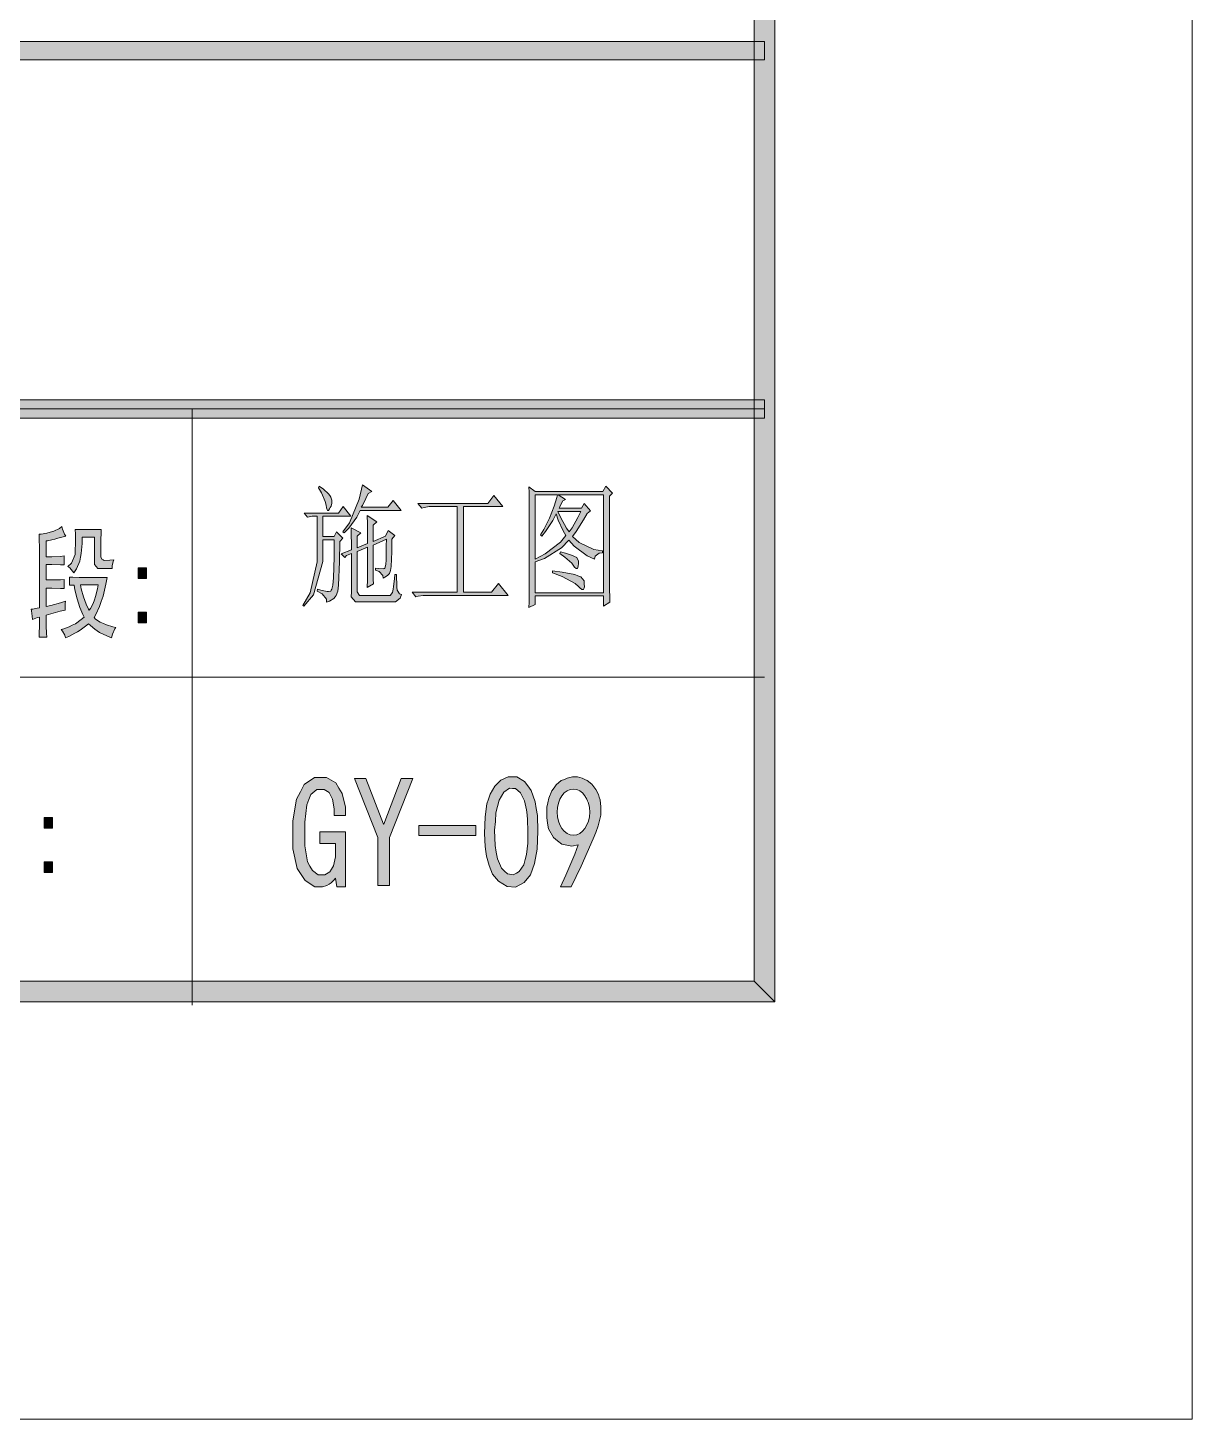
# Model space of a CAD drawing. Header units: millimetres. Extents: x 0 to 414, y 0 to 292.
# Drawn here: x 387.28 to 414.08, y 0 to 32.05 of the extents above; entities that cross this region are included whole.
import ezdxf

# ---------------------------------------------------------------- set-up
doc = ezdxf.new("R2010")
doc.units = ezdxf.units.MM

msp = doc.modelspace()

# ---------------------------------------------------------------- hatches: boundary and pattern name
h = msp.add_hatch(color=0)
h.dxf.hatch_style = 2
h.paths.add_polyline_path([(404.473833, 9.609667), (403.997583, 10.085917), (403.997583, 282.380972), (404.473833, 282.857222)])
h = msp.add_hatch(color=0)
h.dxf.hatch_style = 2
h.paths.add_polyline_path([(404.237472, 31.732361), (404.237472, 31.309028), (354.957944, 31.309028), (354.957944, 31.732361)])
h = msp.add_hatch(color=0)
h.dxf.hatch_style = 2
h.paths.add_polyline_path([(354.957944, 23.057556), (354.957944, 23.480889), (404.237472, 23.480889), (404.237472, 23.057556)])
h = msp.add_hatch(color=0)
h.dxf.hatch_style = 2
h.paths.add_polyline_path([(393.989278, 21.487694), (394.084528, 21.420667), (394.204472, 21.314833), (394.229167, 21.276028), (394.253861, 21.237222), (394.278556, 21.166667), (394.278556, 21.138444), (394.278556, 21.099639), (394.260917, 21.032611), (394.23975, 20.997333), (394.222111, 20.965583), (394.197417, 20.930306), (394.17625, 20.930306), (394.151556, 20.990278), (394.1445, 21.053778), (394.123333, 21.138444), (394.038667, 21.336), (393.968111, 21.452417)])
h = msp.add_hatch(color=0)
h.dxf.hatch_style = 2
h.paths.add_polyline_path([(394.984111, 21.522972), (395.195778, 21.36775), (395.111111, 21.318361), (395.058194, 21.201944), (394.980583, 21.046722), (394.955889, 21.004389), (395.566194, 21.004389), (395.689667, 21.159611), (395.873111, 20.930306), (394.927667, 20.930306), (394.850056, 20.778611), (394.666611, 20.521083), (394.560778, 20.411722), (394.529028, 20.436417), (394.680722, 20.648083), (394.9065, 21.191361)])
h = msp.add_hatch(color=0)
h.paths.add_polyline_path([(400.667361, 21.258389), (400.667361, 19.251083), (400.667361, 19.131139), (400.674417, 18.912417), (400.677944, 18.817167), (400.533306, 18.721917), (400.533306, 18.961806), (398.956389, 18.961806), (398.956389, 18.767778), (398.81175, 18.697222), (398.818806, 18.817167), (398.822333, 19.064111), (398.822333, 19.191111), (398.822333, 21.0185), (398.822333, 21.120806), (398.818806, 21.350111), (398.81175, 21.477111), (398.956389, 21.36775), (400.515667, 21.36775), (400.582694, 21.487694), (400.737917, 21.328944)])
h.paths.add_polyline_path([(398.956389, 19.035889), (400.533306, 19.035889), (400.533306, 21.293667), (399.489083, 21.293667), (399.654889, 21.184306), (399.594917, 21.149028), (399.566694, 21.096111), (399.524361, 21.011444), (399.51025, 20.979694), (400.021778, 20.979694), (400.088806, 21.089056), (400.233444, 20.919722), (400.155833, 20.85975), (400.074694, 20.715111), (399.905361, 20.447), (399.817167, 20.327056), (399.968861, 20.189472), (400.311056, 20.027194), (400.505083, 20.0025), (400.505083, 19.953111), (400.431, 19.946056), (400.339278, 19.8755), (400.321639, 19.808472), (400.152306, 19.886083), (399.855972, 20.104806), (399.7325, 20.242389), (399.563167, 20.073056), (399.175111, 19.826111), (398.956389, 19.7485)])
h.paths.add_polyline_path([(398.956389, 21.293667), (398.956389, 19.808472), (399.185694, 19.928417), (399.538472, 20.200056), (399.661944, 20.35175), (399.601972, 20.461111), (399.489083, 20.708056), (399.439694, 20.849167), (399.362083, 20.697472), (399.199806, 20.443472), (399.111611, 20.341167), (399.083389, 20.365861), (399.161, 20.492861), (399.291528, 20.753917), (399.344444, 20.8915), (399.397361, 21.025556), (399.460861, 21.226639), (399.471444, 21.293667)])
h.paths.add_polyline_path([(399.4785, 20.909139), (399.549056, 20.757444), (399.679583, 20.521083), (399.739556, 20.436417), (399.810111, 20.531667), (399.944167, 20.768028), (400.011194, 20.909139)])
h = msp.add_hatch(color=0)
h.dxf.hatch_style = 2
h.paths.add_polyline_path([(396.261167, 21.089056), (397.866306, 21.089056), (398.010944, 21.2725), (398.212028, 21.0185), (397.305389, 21.0185), (397.305389, 19.046472), (397.950972, 19.046472), (398.116778, 19.251083), (398.339028, 18.972389), (396.444611, 18.972389), (396.381111, 18.972389), (396.264694, 18.95475), (396.211778, 18.937111), (396.123583, 19.046472), (397.16075, 19.046472), (397.16075, 21.0185), (396.578667, 21.0185), (396.515167, 21.0185), (396.402278, 21.000861), (396.345833, 20.983222)])
h = msp.add_hatch(color=0)
h.dxf.hatch_style = 2
h.paths.add_polyline_path([(393.629444, 18.721917), (393.611806, 18.743083), (393.777611, 19.035889), (393.939889, 19.7485), (393.939889, 20.171833), (393.939889, 20.799778), (393.823472, 20.799778), (393.717639, 20.775083), (393.640028, 20.870333), (394.433778, 20.870333), (394.539611, 21.0185), (394.712472, 20.799778), (394.066889, 20.799778), (394.066889, 20.327056), (394.327944, 20.327056), (394.384389, 20.436417), (394.529028, 20.291778), (394.462, 20.217694), (394.451417, 19.744972), (394.433778, 19.20875), (394.423194, 19.141722), (394.412611, 19.074694), (394.377333, 18.972389), (394.352639, 18.937111), (394.324417, 18.901833), (394.225639, 18.841861), (394.151556, 18.817167), (394.158611, 18.884194), (394.052778, 19.011194), (393.939889, 19.071167), (393.950472, 19.117028), (394.021028, 19.092333), (394.130389, 19.067639), (394.169194, 19.064111), (394.204472, 19.060583), (394.253861, 19.074694), (394.264444, 19.092333), (394.275028, 19.1135), (394.299722, 19.212278), (394.306778, 19.293417), (394.317361, 19.374556), (394.331472, 19.854333), (394.335, 20.252972), (394.066889, 20.252972), (394.073944, 19.752028), (393.85875, 18.9865)])
h = msp.add_hatch(color=0)
h.dxf.hatch_style = 2
h.paths.add_polyline_path([(388.154333, 20.337639), (388.094361, 20.323528), (387.967361, 20.28825), (387.900333, 20.270611), (387.829778, 20.2565), (387.734528, 20.231806), (387.702778, 20.228278), (387.702778, 19.861389), (387.829778, 19.861389), (388.034389, 19.871972), (388.112, 19.882556), (388.112, 19.674417), (388.034389, 19.677944), (387.829778, 19.685), (387.702778, 19.685), (387.702778, 19.328694), (387.829778, 19.328694), (388.034389, 19.33575), (388.112, 19.339278), (388.112, 19.131139), (388.034389, 19.134667), (387.829778, 19.141722), (387.702778, 19.141722), (387.702778, 18.718389), (387.812139, 18.743083), (388.034389, 18.803056), (388.14375, 18.841861), (388.140222, 18.785417), (388.136694, 18.679583), (388.136694, 18.630194), (388.020278, 18.609028), (387.805083, 18.552583), (387.702778, 18.520833), (387.702778, 18.330333), (387.702778, 18.263306), (387.709833, 18.104556), (387.713361, 18.009306), (387.536972, 18.009306), (387.5405, 18.104556), (387.547556, 18.263306), (387.547556, 18.330333), (387.547556, 18.474972), (387.505222, 18.464389), (387.424083, 18.436167), (387.388806, 18.418528), (387.378222, 18.496139), (387.364111, 18.616083), (387.353528, 18.654889), (387.395861, 18.658417), (387.491111, 18.676056), (387.547556, 18.686639), (387.547556, 19.974278), (387.547556, 20.066), (387.5405, 20.270611), (387.536972, 20.3835), (387.586361, 20.3835), (387.716889, 20.404667), (387.7945, 20.429361), (387.875639, 20.450528), (388.009694, 20.517556), (388.062611, 20.559889), (388.08025, 20.499917), (388.126111, 20.387028)])
h = msp.add_hatch(color=0)
h.dxf.hatch_style = 2
h.paths.add_polyline_path([(394.857111, 20.073056), (395.100528, 20.168306), (395.100528, 20.302361), (395.097, 20.623389), (395.089944, 20.810361), (395.312194, 20.665722), (395.227528, 20.591639), (395.227528, 20.217694), (395.516806, 20.337639), (395.57325, 20.471694), (395.728472, 20.35175), (395.661444, 20.267083), (395.657917, 19.977806), (395.643806, 19.642667), (395.63675, 19.596806), (395.629694, 19.550944), (395.601472, 19.480389), (395.580306, 19.455694), (395.555611, 19.434528), (395.495639, 19.392194), (395.456833, 19.371028), (395.453306, 19.434528), (395.365111, 19.522722), (395.283972, 19.554472), (395.283972, 19.600333), (395.361583, 19.58975), (395.456833, 19.582694), (395.478, 19.58975), (395.495639, 19.596806), (395.520333, 19.692056), (395.527389, 19.783778), (395.527389, 19.8755), (395.530917, 20.115389), (395.534444, 20.267083), (395.227528, 20.133028), (395.227528, 19.614444), (395.227528, 19.529778), (395.231056, 19.342806), (395.234583, 19.2405), (395.089944, 19.155833), (395.097, 19.328694), (395.100528, 19.794361), (395.100528, 20.083639), (394.857111, 19.988389), (394.857111, 19.131139), (394.857111, 19.053528), (394.917083, 18.972389), (394.973528, 18.972389), (395.583833, 18.972389), (395.622639, 18.972389), (395.672028, 19.042944), (395.686139, 19.1135), (395.696722, 19.180528), (395.717889, 19.353389), (395.728472, 19.455694), (395.767278, 19.455694), (395.767278, 19.385139), (395.770806, 19.2405), (395.777861, 19.166417), (395.781389, 19.095861), (395.834306, 19.011194), (395.883694, 18.997083), (395.848417, 18.912417), (395.742583, 18.82775), (395.672028, 18.82775), (394.917083, 18.82775), (394.821833, 18.824222), (394.726583, 18.937111), (394.733639, 19.057056), (394.733639, 19.939), (394.617222, 19.893139), (394.578417, 19.84375), (394.490222, 19.928417), (394.733639, 20.023667), (394.733639, 20.140083), (394.726583, 20.394083), (394.723056, 20.531667), (394.945306, 20.411722), (394.857111, 20.337639)])
h = msp.add_hatch(color=0)
h.dxf.hatch_style = 2
h.paths.add_polyline_path([(388.96925, 20.492861), (388.965722, 20.411722), (388.958667, 20.2565), (388.958667, 20.182417), (388.958667, 19.90725), (388.958667, 19.857861), (388.986889, 19.797889), (389.015111, 19.790833), (389.039806, 19.78025), (389.163278, 19.783778), (389.258528, 19.794361), (389.244417, 19.755556), (389.22325, 19.656778), (389.219722, 19.596806), (388.958667, 19.596806), (388.888111, 19.596806), (388.814028, 19.688528), (388.8105, 19.783778), (388.8105, 20.316472), (388.528278, 20.316472), (388.528278, 20.171833), (388.510639, 19.939), (388.493, 19.850806), (388.478889, 19.762611), (388.39775, 19.586222), (388.337778, 19.4945), (388.306028, 19.533306), (388.242528, 19.607389), (388.203722, 19.639139), (388.281333, 19.71675), (388.366, 19.914306), (388.369528, 20.03425), (388.373056, 20.154194), (388.373056, 20.3835), (388.369528, 20.492861)])
h = msp.add_hatch(color=0)
h.dxf.hatch_style = 2
h.paths.add_polyline_path([(399.538472, 19.977806), (399.654889, 19.946056), (399.817167, 19.893139), (399.866556, 19.868444), (399.915944, 19.84375), (399.958278, 19.762611), (399.95475, 19.706167), (399.947694, 19.649722), (399.930056, 19.58975), (399.915944, 19.58975), (399.901833, 19.58975), (399.866556, 19.6215), (399.848917, 19.649722), (399.799528, 19.713222), (399.640778, 19.857861), (399.527889, 19.942528)])
h = msp.add_hatch(color=0)
h.dxf.hatch_style = 2
h.paths.add_polyline_path([(390.009944, 19.363972), (389.815917, 19.363972), (389.815917, 19.607389), (390.009944, 19.607389)])
h = msp.add_hatch(color=0)
h.paths.add_polyline_path([(389.103306, 19.385139), (389.075083, 19.229917), (389.011583, 18.95475), (388.96925, 18.834806), (388.926917, 18.718389), (388.84225, 18.531417), (388.803444, 18.464389), (388.838722, 18.425583), (388.948083, 18.355028), (389.018639, 18.326806), (389.089194, 18.295056), (389.233833, 18.249194), (389.307917, 18.231556), (389.279694, 18.199806), (389.230306, 18.083389), (389.209139, 17.998722), (389.09625, 18.044583), (388.930444, 18.122194), (388.877528, 18.161), (388.824611, 18.196278), (388.722306, 18.277417), (388.676444, 18.31975), (388.609417, 18.263306), (388.482417, 18.175111), (388.418917, 18.136306), (388.358944, 18.101028), (388.221361, 18.030472), (388.14375, 17.998722), (388.129639, 18.055167), (388.08025, 18.146889), (388.044972, 18.185694), (388.104944, 18.203333), (388.231944, 18.252722), (388.3025, 18.288), (388.373056, 18.31975), (388.510639, 18.415), (388.577667, 18.474972), (388.545917, 18.531417), (388.478889, 18.693694), (388.443611, 18.796), (388.411861, 18.898306), (388.362472, 19.102917), (388.344833, 19.20875), (388.316611, 19.20875), (388.260167, 19.20875), (388.235472, 19.20875), (388.235472, 19.395722), (388.316611, 19.392194), (388.464778, 19.385139), (388.535333, 19.385139)])
h.paths.add_polyline_path([(388.493, 19.219333), (388.510639, 19.124083), (388.560028, 18.944167), (388.591778, 18.8595), (388.62, 18.771306), (388.672917, 18.658417), (388.694083, 18.630194), (388.722306, 18.669), (388.782278, 18.788944), (388.8105, 18.870083), (388.838722, 18.951222), (388.884583, 19.124083), (388.902222, 19.219333), (388.535333, 19.219333)])
h = msp.add_hatch(color=0)
h.dxf.hatch_style = 2
h.paths.add_polyline_path([(399.355028, 19.540361), (399.577278, 19.512139), (399.870083, 19.455694), (399.940639, 19.427472), (400.007667, 19.39925), (400.085278, 19.307528), (400.088806, 19.2405), (400.092333, 19.173472), (400.074694, 19.106444), (400.05, 19.106444), (400.035889, 19.106444), (399.9865, 19.14525), (399.95475, 19.180528), (399.880667, 19.251083), (399.580806, 19.409833), (399.355028, 19.4945)])
h = msp.add_hatch(color=0)
h.dxf.hatch_style = 2
h.paths.add_polyline_path([(390.009944, 18.340917), (389.815917, 18.340917), (389.815917, 18.587861), (390.009944, 18.587861)])
h = msp.add_hatch(color=0)
h.dxf.hatch_style = 2
h.paths.add_polyline_path([(394.589, 12.262556), (394.394972, 12.262556), (394.359694, 12.463639), (394.335, 12.421306), (394.264444, 12.35075), (394.215056, 12.322528), (394.165667, 12.290778), (394.059833, 12.262556), (394.003389, 12.262556), (393.883444, 12.262556), (393.664722, 12.403667), (393.573, 12.544778), (393.47775, 12.685889), (393.3825, 13.133917), (393.3825, 13.444361), (393.3825, 13.7795), (393.467167, 14.283972), (393.555361, 14.449778), (393.640028, 14.615583), (393.876389, 14.781389), (394.024556, 14.781389), (394.158611, 14.781389), (394.36675, 14.657917), (394.440833, 14.534444), (394.514917, 14.4145), (394.589, 14.097), (394.589, 13.902972), (394.335, 13.902972), (394.335, 14.054667), (394.296194, 14.280444), (394.257389, 14.354528), (394.215056, 14.432139), (394.102167, 14.506222), (394.024556, 14.506222), (393.932833, 14.506222), (393.79525, 14.389806), (393.749389, 14.269861), (393.703528, 14.149917), (393.657667, 13.751278), (393.657667, 13.472583), (393.657667, 13.204472), (393.714111, 12.837583), (393.774083, 12.738806), (393.830528, 12.6365), (393.961056, 12.537722), (394.038667, 12.537722), (394.11275, 12.537722), (394.229167, 12.60475), (394.2715, 12.671778), (394.317361, 12.742333), (394.359694, 12.954), (394.359694, 13.098639), (394.359694, 13.257389), (394.003389, 13.257389), (394.003389, 13.529028), (394.589, 13.529028)])
h = msp.add_hatch(color=0)
h.dxf.hatch_style = 2
h.paths.add_polyline_path([(396.141222, 14.753167), (395.601472, 13.3985), (395.601472, 12.290778), (395.336889, 12.290778), (395.336889, 13.3985), (394.797139, 14.753167), (395.061722, 14.753167), (395.463889, 13.701889), (395.474472, 13.701889), (395.876639, 14.753167)])
h = msp.add_hatch(color=0)
h.paths.add_polyline_path([(397.799278, 13.680722), (397.806333, 13.871222), (397.848667, 14.171083), (397.887472, 14.283972), (397.92275, 14.396861), (398.028583, 14.580306), (398.099139, 14.650861), (398.166167, 14.721417), (398.339028, 14.7955), (398.437806, 14.7955), (398.540111, 14.7955), (398.712972, 14.689667), (398.790583, 14.587361), (398.864667, 14.481528), (398.959917, 14.220472), (398.984611, 14.061722), (399.009306, 13.902972), (399.023417, 13.539611), (399.012833, 13.335), (399.005778, 13.130389), (398.945806, 12.79525), (398.899944, 12.664722), (398.850556, 12.537722), (398.702389, 12.357806), (398.603611, 12.304889), (398.508361, 12.2555), (398.310806, 12.266083), (398.212028, 12.329583), (398.116778, 12.389556), (397.979194, 12.551833), (397.936861, 12.650611), (397.898056, 12.752917), (397.838083, 12.964583), (397.823972, 13.077472), (397.806333, 13.186833), (397.792222, 13.490222)])
h.paths.add_polyline_path([(398.042694, 13.765389), (398.025056, 13.567833), (398.035639, 13.215056), (398.063861, 13.063361), (398.092083, 12.908139), (398.187333, 12.689417), (398.254361, 12.622389), (398.321389, 12.558889), (398.455444, 12.534194), (398.526, 12.573), (398.593028, 12.611806), (398.695333, 12.770556), (398.727083, 12.8905), (398.758833, 13.006917), (398.790583, 13.267972), (398.790583, 13.405556), (398.790583, 13.546667), (398.78, 13.800667), (398.772944, 13.917083), (398.762361, 14.0335), (398.712972, 14.241639), (398.667111, 14.333361), (398.624778, 14.428611), (398.508361, 14.523861), (398.437806, 14.527389), (398.36725, 14.530917), (398.24025, 14.442722), (398.183806, 14.347472), (398.130889, 14.25575), (398.056806, 13.962944)])
h = msp.add_hatch(color=0)
h.paths.add_polyline_path([(399.538472, 12.262556), (399.661944, 12.530667), (399.870083, 13.010444), (399.951222, 13.225639), (399.806583, 13.197417), (399.570222, 13.243278), (399.474972, 13.320889), (399.379722, 13.394972), (399.263306, 13.599583), (399.242139, 13.730111), (399.2245, 13.860639), (399.2245, 14.093472), (399.249194, 14.199306), (399.273889, 14.301611), (399.344444, 14.474472), (399.393833, 14.5415), (399.443222, 14.612056), (399.559639, 14.707306), (399.630194, 14.735528), (399.697222, 14.767278), (399.820694, 14.7955), (399.877139, 14.7955), (399.930056, 14.7955), (400.042944, 14.767278), (400.099389, 14.735528), (400.159361, 14.707306), (400.261667, 14.622639), (400.307528, 14.566194), (400.353389, 14.506222), (400.416889, 14.389806), (400.434528, 14.326306), (400.452167, 14.266333), (400.469806, 14.107583), (400.469806, 14.012333), (400.469806, 13.913556), (400.409833, 13.666611), (400.353389, 13.514917), (400.296944, 13.363222), (400.014722, 12.738806), (399.788944, 12.262556)])
h.paths.add_polyline_path([(399.474972, 13.87475), (399.482028, 13.7795), (399.545528, 13.627806), (399.598444, 13.564306), (399.654889, 13.504333), (399.771306, 13.451417), (399.834806, 13.458472), (399.898306, 13.465528), (400.000611, 13.507861), (400.035889, 13.543139), (400.074694, 13.578417), (400.14525, 13.701889), (400.180528, 13.786556), (400.205222, 13.895917), (400.215806, 14.079361), (400.205222, 14.153444), (400.191111, 14.231056), (400.131139, 14.354528), (400.08175, 14.407444), (400.035889, 14.456833), (399.926528, 14.506222), (399.870083, 14.506222), (399.834806, 14.513278), (399.746611, 14.492111), (399.693694, 14.463889), (399.63725, 14.435667), (399.552583, 14.31925), (399.520833, 14.234583), (399.489083, 14.146389), (399.464389, 13.966472)])
h = msp.add_hatch(color=0)
h.dxf.hatch_style = 2
h.paths.add_polyline_path([(387.847417, 13.610167), (387.656917, 13.610167), (387.656917, 13.857111), (387.847417, 13.857111)])
h = msp.add_hatch(color=0)
h.dxf.hatch_style = 2
h.paths.add_polyline_path([(397.591139, 13.444361), (396.282333, 13.444361), (396.282333, 13.673667), (397.591139, 13.673667)])
h = msp.add_hatch(color=0)
h.dxf.hatch_style = 2
h.paths.add_polyline_path([(387.847417, 12.590639), (387.656917, 12.590639), (387.656917, 12.834056), (387.847417, 12.834056)])
h = msp.add_hatch(color=0)
h.dxf.hatch_style = 2
h.paths.add_polyline_path([(20.976167, 9.609667), (21.448889, 10.085917), (403.997583, 10.085917), (404.473833, 9.609667)])

# ---------------------------------------------------------------- linework, layer by layer
at = {"color": 0, "lineweight": 0}
for points in [[(0, 0), (0, 292.466889), (414.0835, 292.466889), (414.0835, 0)], [(404.473833, 9.609667), (403.997583, 10.085917), (403.997583, 282.380972), (404.473833, 282.857222)], [(404.237472, 31.732361), (404.237472, 31.309028), (354.957944, 31.309028), (354.957944, 31.732361)], [(354.957944, 23.057556), (354.957944, 23.480889), (404.237472, 23.480889), (404.237472, 23.057556)], [(393.989278, 21.487694), (394.084528, 21.420667), (394.204472, 21.314833), (394.229167, 21.276028), (394.253861, 21.237222), (394.278556, 21.166667), (394.278556, 21.138444), (394.278556, 21.099639), (394.260917, 21.032611), (394.23975, 20.997333), (394.222111, 20.965583), (394.197417, 20.930306), (394.17625, 20.930306), (394.151556, 20.990278), (394.1445, 21.053778), (394.123333, 21.138444), (394.038667, 21.336), (393.968111, 21.452417)], [(394.984111, 21.522972), (395.195778, 21.36775), (395.111111, 21.318361), (395.058194, 21.201944), (394.980583, 21.046722), (394.955889, 21.004389), (395.566194, 21.004389), (395.689667, 21.159611), (395.873111, 20.930306), (394.927667, 20.930306), (394.850056, 20.778611), (394.666611, 20.521083), (394.560778, 20.411722), (394.529028, 20.436417), (394.680722, 20.648083), (394.9065, 21.191361)], [(400.667361, 21.258389), (400.667361, 19.251083), (400.667361, 19.131139), (400.674417, 18.912417), (400.677944, 18.817167), (400.533306, 18.721917), (400.533306, 18.961806), (398.956389, 18.961806), (398.956389, 18.767778), (398.81175, 18.697222), (398.818806, 18.817167), (398.822333, 19.064111), (398.822333, 19.191111), (398.822333, 21.0185), (398.822333, 21.120806), (398.818806, 21.350111), (398.81175, 21.477111), (398.956389, 21.36775), (400.515667, 21.36775), (400.582694, 21.487694), (400.737917, 21.328944)], [(396.261167, 21.089056), (397.866306, 21.089056), (398.010944, 21.2725), (398.212028, 21.0185), (397.305389, 21.0185), (397.305389, 19.046472), (397.950972, 19.046472), (398.116778, 19.251083), (398.339028, 18.972389), (396.444611, 18.972389), (396.381111, 18.972389), (396.264694, 18.95475), (396.211778, 18.937111), (396.123583, 19.046472), (397.16075, 19.046472), (397.16075, 21.0185), (396.578667, 21.0185), (396.515167, 21.0185), (396.402278, 21.000861), (396.345833, 20.983222)], [(398.956389, 19.035889), (400.533306, 19.035889), (400.533306, 21.293667), (399.489083, 21.293667), (399.654889, 21.184306), (399.594917, 21.149028), (399.566694, 21.096111), (399.524361, 21.011444), (399.51025, 20.979694), (400.021778, 20.979694), (400.088806, 21.089056), (400.233444, 20.919722), (400.155833, 20.85975), (400.074694, 20.715111), (399.905361, 20.447), (399.817167, 20.327056), (399.968861, 20.189472), (400.311056, 20.027194), (400.505083, 20.0025), (400.505083, 19.953111), (400.431, 19.946056), (400.339278, 19.8755), (400.321639, 19.808472), (400.152306, 19.886083), (399.855972, 20.104806), (399.7325, 20.242389), (399.563167, 20.073056), (399.175111, 19.826111), (398.956389, 19.7485)], [(398.956389, 21.293667), (398.956389, 19.808472), (399.185694, 19.928417), (399.538472, 20.200056), (399.661944, 20.35175), (399.601972, 20.461111), (399.489083, 20.708056), (399.439694, 20.849167), (399.362083, 20.697472), (399.199806, 20.443472), (399.111611, 20.341167), (399.083389, 20.365861), (399.161, 20.492861), (399.291528, 20.753917), (399.344444, 20.8915), (399.397361, 21.025556), (399.460861, 21.226639), (399.471444, 21.293667)], [(393.629444, 18.721917), (393.611806, 18.743083), (393.777611, 19.035889), (393.939889, 19.7485), (393.939889, 20.171833), (393.939889, 20.799778), (393.823472, 20.799778), (393.717639, 20.775083), (393.640028, 20.870333), (394.433778, 20.870333), (394.539611, 21.0185), (394.712472, 20.799778), (394.066889, 20.799778), (394.066889, 20.327056), (394.327944, 20.327056), (394.384389, 20.436417), (394.529028, 20.291778), (394.462, 20.217694), (394.451417, 19.744972), (394.433778, 19.20875), (394.423194, 19.141722), (394.412611, 19.074694), (394.377333, 18.972389), (394.352639, 18.937111), (394.324417, 18.901833), (394.225639, 18.841861), (394.151556, 18.817167), (394.158611, 18.884194), (394.052778, 19.011194), (393.939889, 19.071167), (393.950472, 19.117028), (394.021028, 19.092333), (394.130389, 19.067639), (394.169194, 19.064111), (394.204472, 19.060583), (394.253861, 19.074694), (394.264444, 19.092333), (394.275028, 19.1135), (394.299722, 19.212278), (394.306778, 19.293417), (394.317361, 19.374556), (394.331472, 19.854333), (394.335, 20.252972), (394.066889, 20.252972), (394.073944, 19.752028), (393.85875, 18.9865)], [(399.4785, 20.909139), (399.549056, 20.757444), (399.679583, 20.521083), (399.739556, 20.436417), (399.810111, 20.531667), (399.944167, 20.768028), (400.011194, 20.909139)], [(388.154333, 20.337639), (388.094361, 20.323528), (387.967361, 20.28825), (387.900333, 20.270611), (387.829778, 20.2565), (387.734528, 20.231806), (387.702778, 20.228278), (387.702778, 19.861389), (387.829778, 19.861389), (388.034389, 19.871972), (388.112, 19.882556), (388.112, 19.674417), (388.034389, 19.677944), (387.829778, 19.685), (387.702778, 19.685), (387.702778, 19.328694), (387.829778, 19.328694), (388.034389, 19.33575), (388.112, 19.339278), (388.112, 19.131139), (388.034389, 19.134667), (387.829778, 19.141722), (387.702778, 19.141722), (387.702778, 18.718389), (387.812139, 18.743083), (388.034389, 18.803056), (388.14375, 18.841861), (388.140222, 18.785417), (388.136694, 18.679583), (388.136694, 18.630194), (388.020278, 18.609028), (387.805083, 18.552583), (387.702778, 18.520833), (387.702778, 18.330333), (387.702778, 18.263306), (387.709833, 18.104556), (387.713361, 18.009306), (387.536972, 18.009306), (387.5405, 18.104556), (387.547556, 18.263306), (387.547556, 18.330333), (387.547556, 18.474972), (387.505222, 18.464389), (387.424083, 18.436167), (387.388806, 18.418528), (387.378222, 18.496139), (387.364111, 18.616083), (387.353528, 18.654889), (387.395861, 18.658417), (387.491111, 18.676056), (387.547556, 18.686639), (387.547556, 19.974278), (387.547556, 20.066), (387.5405, 20.270611), (387.536972, 20.3835), (387.586361, 20.3835), (387.716889, 20.404667), (387.7945, 20.429361), (387.875639, 20.450528), (388.009694, 20.517556), (388.062611, 20.559889), (388.08025, 20.499917), (388.126111, 20.387028)], [(394.857111, 20.073056), (395.100528, 20.168306), (395.100528, 20.302361), (395.097, 20.623389), (395.089944, 20.810361), (395.312194, 20.665722), (395.227528, 20.591639), (395.227528, 20.217694), (395.516806, 20.337639), (395.57325, 20.471694), (395.728472, 20.35175), (395.661444, 20.267083), (395.657917, 19.977806), (395.643806, 19.642667), (395.63675, 19.596806), (395.629694, 19.550944), (395.601472, 19.480389), (395.580306, 19.455694), (395.555611, 19.434528), (395.495639, 19.392194), (395.456833, 19.371028), (395.453306, 19.434528), (395.365111, 19.522722), (395.283972, 19.554472), (395.283972, 19.600333), (395.361583, 19.58975), (395.456833, 19.582694), (395.478, 19.58975), (395.495639, 19.596806), (395.520333, 19.692056), (395.527389, 19.783778), (395.527389, 19.8755), (395.530917, 20.115389), (395.534444, 20.267083), (395.227528, 20.133028), (395.227528, 19.614444), (395.227528, 19.529778), (395.231056, 19.342806), (395.234583, 19.2405), (395.089944, 19.155833), (395.097, 19.328694), (395.100528, 19.794361), (395.100528, 20.083639), (394.857111, 19.988389), (394.857111, 19.131139), (394.857111, 19.053528), (394.917083, 18.972389), (394.973528, 18.972389), (395.583833, 18.972389), (395.622639, 18.972389), (395.672028, 19.042944), (395.686139, 19.1135), (395.696722, 19.180528), (395.717889, 19.353389), (395.728472, 19.455694), (395.767278, 19.455694), (395.767278, 19.385139), (395.770806, 19.2405), (395.777861, 19.166417), (395.781389, 19.095861), (395.834306, 19.011194), (395.883694, 18.997083), (395.848417, 18.912417), (395.742583, 18.82775), (395.672028, 18.82775), (394.917083, 18.82775), (394.821833, 18.824222), (394.726583, 18.937111), (394.733639, 19.057056), (394.733639, 19.939), (394.617222, 19.893139), (394.578417, 19.84375), (394.490222, 19.928417), (394.733639, 20.023667), (394.733639, 20.140083), (394.726583, 20.394083), (394.723056, 20.531667), (394.945306, 20.411722), (394.857111, 20.337639)], [(388.96925, 20.492861), (388.965722, 20.411722), (388.958667, 20.2565), (388.958667, 20.182417), (388.958667, 19.90725), (388.958667, 19.857861), (388.986889, 19.797889), (389.015111, 19.790833), (389.039806, 19.78025), (389.163278, 19.783778), (389.258528, 19.794361), (389.244417, 19.755556), (389.22325, 19.656778), (389.219722, 19.596806), (388.958667, 19.596806), (388.888111, 19.596806), (388.814028, 19.688528), (388.8105, 19.783778), (388.8105, 20.316472), (388.528278, 20.316472), (388.528278, 20.171833), (388.510639, 19.939), (388.493, 19.850806), (388.478889, 19.762611), (388.39775, 19.586222), (388.337778, 19.4945), (388.306028, 19.533306), (388.242528, 19.607389), (388.203722, 19.639139), (388.281333, 19.71675), (388.366, 19.914306), (388.369528, 20.03425), (388.373056, 20.154194), (388.373056, 20.3835), (388.369528, 20.492861)], [(399.538472, 19.977806), (399.654889, 19.946056), (399.817167, 19.893139), (399.866556, 19.868444), (399.915944, 19.84375), (399.958278, 19.762611), (399.95475, 19.706167), (399.947694, 19.649722), (399.930056, 19.58975), (399.915944, 19.58975), (399.901833, 19.58975), (399.866556, 19.6215), (399.848917, 19.649722), (399.799528, 19.713222), (399.640778, 19.857861), (399.527889, 19.942528)], [(390.009944, 19.363972), (389.815917, 19.363972), (389.815917, 19.607389), (390.009944, 19.607389)], [(389.103306, 19.385139), (389.075083, 19.229917), (389.011583, 18.95475), (388.96925, 18.834806), (388.926917, 18.718389), (388.84225, 18.531417), (388.803444, 18.464389), (388.838722, 18.425583), (388.948083, 18.355028), (389.018639, 18.326806), (389.089194, 18.295056), (389.233833, 18.249194), (389.307917, 18.231556), (389.279694, 18.199806), (389.230306, 18.083389), (389.209139, 17.998722), (389.09625, 18.044583), (388.930444, 18.122194), (388.877528, 18.161), (388.824611, 18.196278), (388.722306, 18.277417), (388.676444, 18.31975), (388.609417, 18.263306), (388.482417, 18.175111), (388.418917, 18.136306), (388.358944, 18.101028), (388.221361, 18.030472), (388.14375, 17.998722), (388.129639, 18.055167), (388.08025, 18.146889), (388.044972, 18.185694), (388.104944, 18.203333), (388.231944, 18.252722), (388.3025, 18.288), (388.373056, 18.31975), (388.510639, 18.415), (388.577667, 18.474972), (388.545917, 18.531417), (388.478889, 18.693694), (388.443611, 18.796), (388.411861, 18.898306), (388.362472, 19.102917), (388.344833, 19.20875), (388.316611, 19.20875), (388.260167, 19.20875), (388.235472, 19.20875), (388.235472, 19.395722), (388.316611, 19.392194), (388.464778, 19.385139), (388.535333, 19.385139)], [(399.355028, 19.540361), (399.577278, 19.512139), (399.870083, 19.455694), (399.940639, 19.427472), (400.007667, 19.39925), (400.085278, 19.307528), (400.088806, 19.2405), (400.092333, 19.173472), (400.074694, 19.106444), (400.05, 19.106444), (400.035889, 19.106444), (399.9865, 19.14525), (399.95475, 19.180528), (399.880667, 19.251083), (399.580806, 19.409833), (399.355028, 19.4945)], [(388.493, 19.219333), (388.510639, 19.124083), (388.560028, 18.944167), (388.591778, 18.8595), (388.62, 18.771306), (388.672917, 18.658417), (388.694083, 18.630194), (388.722306, 18.669), (388.782278, 18.788944), (388.8105, 18.870083), (388.838722, 18.951222), (388.884583, 19.124083), (388.902222, 19.219333), (388.535333, 19.219333)], [(390.009944, 18.340917), (389.815917, 18.340917), (389.815917, 18.587861), (390.009944, 18.587861)], [(394.589, 12.262556), (394.394972, 12.262556), (394.359694, 12.463639), (394.335, 12.421306), (394.264444, 12.35075), (394.215056, 12.322528), (394.165667, 12.290778), (394.059833, 12.262556), (394.003389, 12.262556), (393.883444, 12.262556), (393.664722, 12.403667), (393.573, 12.544778), (393.47775, 12.685889), (393.3825, 13.133917), (393.3825, 13.444361), (393.3825, 13.7795), (393.467167, 14.283972), (393.555361, 14.449778), (393.640028, 14.615583), (393.876389, 14.781389), (394.024556, 14.781389), (394.158611, 14.781389), (394.36675, 14.657917), (394.440833, 14.534444), (394.514917, 14.4145), (394.589, 14.097), (394.589, 13.902972), (394.335, 13.902972), (394.335, 14.054667), (394.296194, 14.280444), (394.257389, 14.354528), (394.215056, 14.432139), (394.102167, 14.506222), (394.024556, 14.506222), (393.932833, 14.506222), (393.79525, 14.389806), (393.749389, 14.269861), (393.703528, 14.149917), (393.657667, 13.751278), (393.657667, 13.472583), (393.657667, 13.204472), (393.714111, 12.837583), (393.774083, 12.738806), (393.830528, 12.6365), (393.961056, 12.537722), (394.038667, 12.537722), (394.11275, 12.537722), (394.229167, 12.60475), (394.2715, 12.671778), (394.317361, 12.742333), (394.359694, 12.954), (394.359694, 13.098639), (394.359694, 13.257389), (394.003389, 13.257389), (394.003389, 13.529028), (394.589, 13.529028)], [(396.141222, 14.753167), (395.601472, 13.3985), (395.601472, 12.290778), (395.336889, 12.290778), (395.336889, 13.3985), (394.797139, 14.753167), (395.061722, 14.753167), (395.463889, 13.701889), (395.474472, 13.701889), (395.876639, 14.753167)], [(397.799278, 13.680722), (397.806333, 13.871222), (397.848667, 14.171083), (397.887472, 14.283972), (397.92275, 14.396861), (398.028583, 14.580306), (398.099139, 14.650861), (398.166167, 14.721417), (398.339028, 14.7955), (398.437806, 14.7955), (398.540111, 14.7955), (398.712972, 14.689667), (398.790583, 14.587361), (398.864667, 14.481528), (398.959917, 14.220472), (398.984611, 14.061722), (399.009306, 13.902972), (399.023417, 13.539611), (399.012833, 13.335), (399.005778, 13.130389), (398.945806, 12.79525), (398.899944, 12.664722), (398.850556, 12.537722), (398.702389, 12.357806), (398.603611, 12.304889), (398.508361, 12.2555), (398.310806, 12.266083), (398.212028, 12.329583), (398.116778, 12.389556), (397.979194, 12.551833), (397.936861, 12.650611), (397.898056, 12.752917), (397.838083, 12.964583), (397.823972, 13.077472), (397.806333, 13.186833), (397.792222, 13.490222)], [(399.538472, 12.262556), (399.661944, 12.530667), (399.870083, 13.010444), (399.951222, 13.225639), (399.806583, 13.197417), (399.570222, 13.243278), (399.474972, 13.320889), (399.379722, 13.394972), (399.263306, 13.599583), (399.242139, 13.730111), (399.2245, 13.860639), (399.2245, 14.093472), (399.249194, 14.199306), (399.273889, 14.301611), (399.344444, 14.474472), (399.393833, 14.5415), (399.443222, 14.612056), (399.559639, 14.707306), (399.630194, 14.735528), (399.697222, 14.767278), (399.820694, 14.7955), (399.877139, 14.7955), (399.930056, 14.7955), (400.042944, 14.767278), (400.099389, 14.735528), (400.159361, 14.707306), (400.261667, 14.622639), (400.307528, 14.566194), (400.353389, 14.506222), (400.416889, 14.389806), (400.434528, 14.326306), (400.452167, 14.266333), (400.469806, 14.107583), (400.469806, 14.012333), (400.469806, 13.913556), (400.409833, 13.666611), (400.353389, 13.514917), (400.296944, 13.363222), (400.014722, 12.738806), (399.788944, 12.262556)], [(398.042694, 13.765389), (398.025056, 13.567833), (398.035639, 13.215056), (398.063861, 13.063361), (398.092083, 12.908139), (398.187333, 12.689417), (398.254361, 12.622389), (398.321389, 12.558889), (398.455444, 12.534194), (398.526, 12.573), (398.593028, 12.611806), (398.695333, 12.770556), (398.727083, 12.8905), (398.758833, 13.006917), (398.790583, 13.267972), (398.790583, 13.405556), (398.790583, 13.546667), (398.78, 13.800667), (398.772944, 13.917083), (398.762361, 14.0335), (398.712972, 14.241639), (398.667111, 14.333361), (398.624778, 14.428611), (398.508361, 14.523861), (398.437806, 14.527389), (398.36725, 14.530917), (398.24025, 14.442722), (398.183806, 14.347472), (398.130889, 14.25575), (398.056806, 13.962944)], [(387.847417, 13.610167), (387.656917, 13.610167), (387.656917, 13.857111), (387.847417, 13.857111)], [(397.591139, 13.444361), (396.282333, 13.444361), (396.282333, 13.673667), (397.591139, 13.673667)], [(387.847417, 12.590639), (387.656917, 12.590639), (387.656917, 12.834056), (387.847417, 12.834056)], [(20.976167, 9.609667), (21.448889, 10.085917), (403.997583, 10.085917), (404.473833, 9.609667)]]:
    msp.add_lwpolyline(points, close=True, dxfattribs=at)
for points in [[(404.237472, 23.269222), (354.957944, 23.269222)], [(391.061222, 23.269222), (391.061222, 9.535583)], [(354.957944, 17.088556), (404.237472, 17.088556)]]:
    msp.add_lwpolyline(points, dxfattribs=at)
msp.add_ellipse((399.840097, 13.982347), major_axis=(0, 0.530931), ratio=0.707641, start_param=0, end_param=6.283185, dxfattribs=at)

doc.saveas('drawing.dxf')
